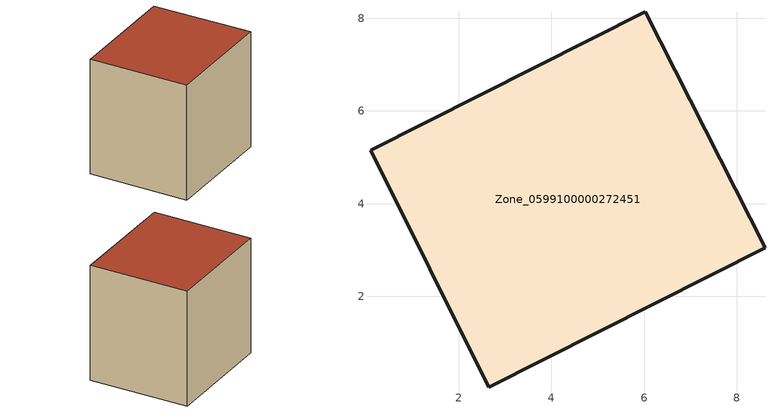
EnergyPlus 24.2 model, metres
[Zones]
Zone_0599100000272451
 floor ground (C_G): 2.66,0.04 0.1,5.15 6.03,8.14 8.61,3.05 z2.92
 wall outside (C_F): 6.03,8.14 0.1,5.15 2.66,0.04 8.61,3.05 6.03,8.14 z2.92:9.58
 roof outside (C_R): 0.1,5.15 2.66,0.04 8.61,3.05 6.03,8.14 z9.58
[BUILDING]
Pand.0599100000272451: North Axis=0; Terrain=City; Loads Convergence Tolerance Value=0.04; Temperature Convergence Tolerance Value=0.4; Solar Distribution=FullExterior; Maximum Number of Warmup Days=25; Minimum Number of Warmup Days=1
[Site:Location]
Rotterdam.The.Hague.AP_ZH_NLD Design_Conditions: Latitude=51.96; Longitude=4.45; Time Zone=1; Elevation=-4.5
[SITE:GROUNDTEMPERATURE:BUILDINGSURFACE]
18, 18, 18, 18, 18, 18, 18, 18, 18, 18, 18, 18
[MATERIAL] Thermal Absorptance=0.9; Solar Absorptance=0.7; Visible Absorptance=0.7
Name | Roughness | Thickness | Conductivity | Density | Specific Heat
G.TI.1946-1964 | MediumSmooth | 0.15 | 1 | 540 | 1210
F.TI.1946-1964 | Rough | 0.3 | 0.857143 | 1920 | 840
R.TI.1946-1964 | MediumRough | 0.2 | 0.277778 | 1500 | 1000
[CONSTRUCTION]
C_G: G.TI.1946-1964
C_F: F.TI.1946-1964
C_R: R.TI.1946-1964
[ZONE]
Zone_0599100000272451: Type=1; Multiplier=1; Ceiling Height=Autocalculate; Volume=Autocalculate; Floor Area=autocalculate; Part of Total Floor Area=Yes
[ZONEINFILTRATION:DESIGNFLOWRATE]
Infil_Zone_0599100000272451: Zone or ZoneList or Space or SpaceList=Zone_0599100000272451; Schedule=AlwaysOn; Design Flow Rate Calculation Method=Flow/Area; Flow Rate per Floor Area=0.003; Constant Term Coefficient=1; Temperature Term Coefficient=0; Velocity Term Coefficient=0; Velocity Squared Term Coefficient=0
[HVACTEMPLATE:ZONE:IDEALLOADSAIRSYSTEM]
Zone_0599100000272451: Maximum Heating Supply Air Temperature=50; Minimum Cooling Supply Air Temperature=13; Maximum Heating Supply Air Humidity Ratio=0.0156; Minimum Cooling Supply Air Humidity Ratio=0.0077; Heating Limit=NoLimit; Cooling Limit=NoLimit; Dehumidification Control Type=ConstantSensibleHeatRatio; Cooling Sensible Heat Ratio=0.7; Dehumidification Setpoint=60; Humidification Control Type=None; Humidification Setpoint=30; Outdoor Air Method=None; Outdoor Air Flow Rate per Person=0.00944; Outdoor Air Flow Rate per Zone Floor Area=0; Outdoor Air Flow Rate per Zone=0; Demand Controlled Ventilation Type=None; Outdoor Air Economizer Type=NoEconomizer; Heat Recovery Type=None; Sensible Heat Recovery Effectiveness=0.7; Latent Heat Recovery Effectiveness=0.65
[ZONECONTROL:THERMOSTAT]
ThermostatControl_Zone_0599100000272451: Zone or ZoneList=Zone_0599100000272451; Control Type Schedule=DualSetpointControlType; Control 1=Thermostat_Zone_0599100000272451; Temperature Difference Between Cutout And Setpoint=0
[THERMOSTATSETPOINT:DUALSETPOINT]
Thermostat_Zone_0599100000272451: Heating Setpoint Temperature Schedule=HeatingSetpoint_Zone_0599100000272451; Cooling Setpoint Temperature Schedule=CoolingSetpoint_Zone_0599100000272451
[SCHEDULE:COMPACT]
HeatingSetpoint_Zone_0599100000272451: Through: 12/31, For: AllDays, Until: 24:00, 21
CoolingSetpoint_Zone_0599100000272451: Through: 12/31, For: AllDays, Until: 24:00, 24
DualSetpointControlType: Through: 12/31, For: AllDays, Until: 24:00, 4
AlwaysOn: Through: 12/31, For: AllDays, Until: 24:00, 1
